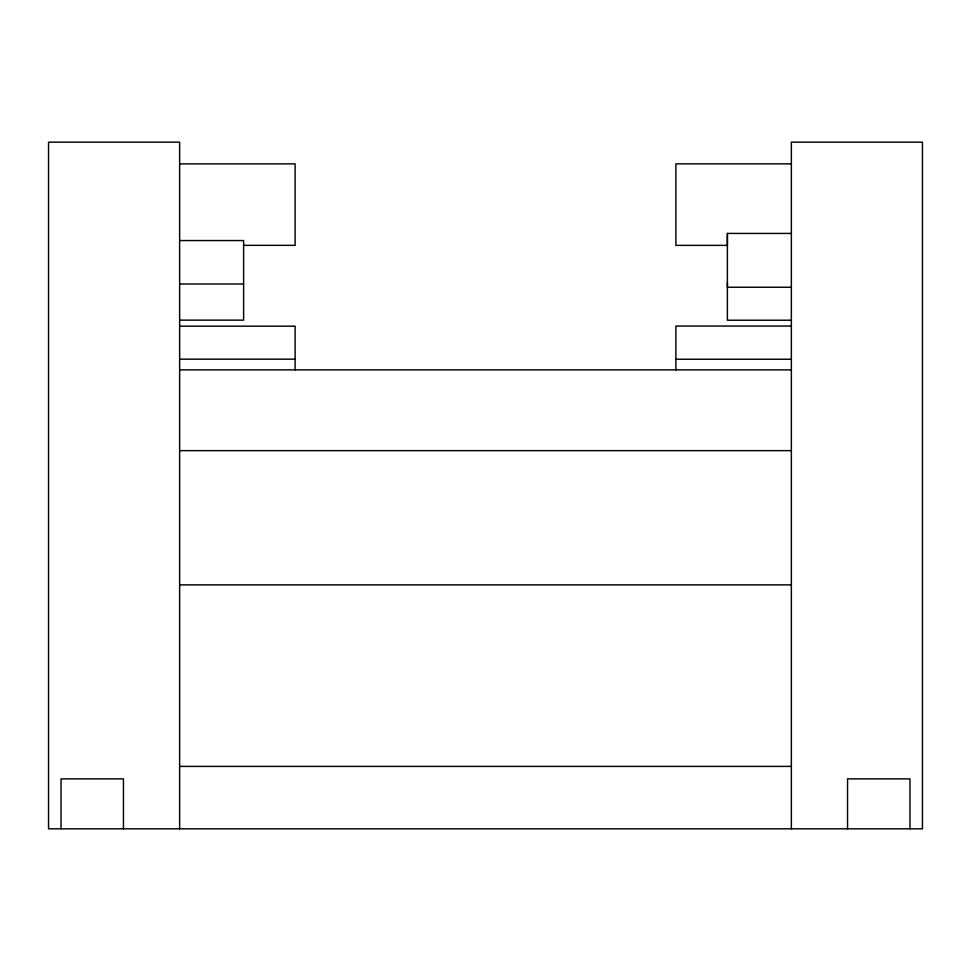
<?xml version="1.0" encoding="UTF-8"?>
<svg xmlns="http://www.w3.org/2000/svg" width="971" height="971" viewBox="0 0 971 971"><rect width="100%" height="100%" fill="white"/><g stroke="black" fill="none" stroke-linecap="round" stroke-linejoin="round"><path stroke-width="1.46" d="M791.365 233.428L727.388 233.428L727.388 287.246L791.365 287.246M179.635 163.868L295.111 163.868L295.111 245.347L243.612 245.347M791.365 163.844L675.889 163.844L675.889 245.372L727.388 245.372L727.388 233.428M179.635 240.553L243.612 240.553L243.612 320.139L179.635 320.139M179.635 284.005L243.612 284.005M791.365 320.224L727.388 320.224L727.388 282.695M791.365 326.05L675.889 326.05L675.889 369.866M179.635 326.183L295.111 326.183L295.111 369.866M179.635 359.173L295.111 359.173M675.889 359.234L791.365 359.234M179.635 369.866L791.365 369.866M179.635 450.641L791.365 450.641M179.635 584.87L791.365 584.87M179.635 766.398L791.365 766.398M909.961 828.821L909.961 778.876L847.549 778.876L847.549 828.821M791.365 828.821L791.365 142.179L922.45 142.179L922.45 828.821L48.55 828.821L48.55 142.179L179.635 142.179L179.635 828.821M123.451 828.821L123.451 778.876L61.039 778.876L61.039 828.821"/></g></svg>
